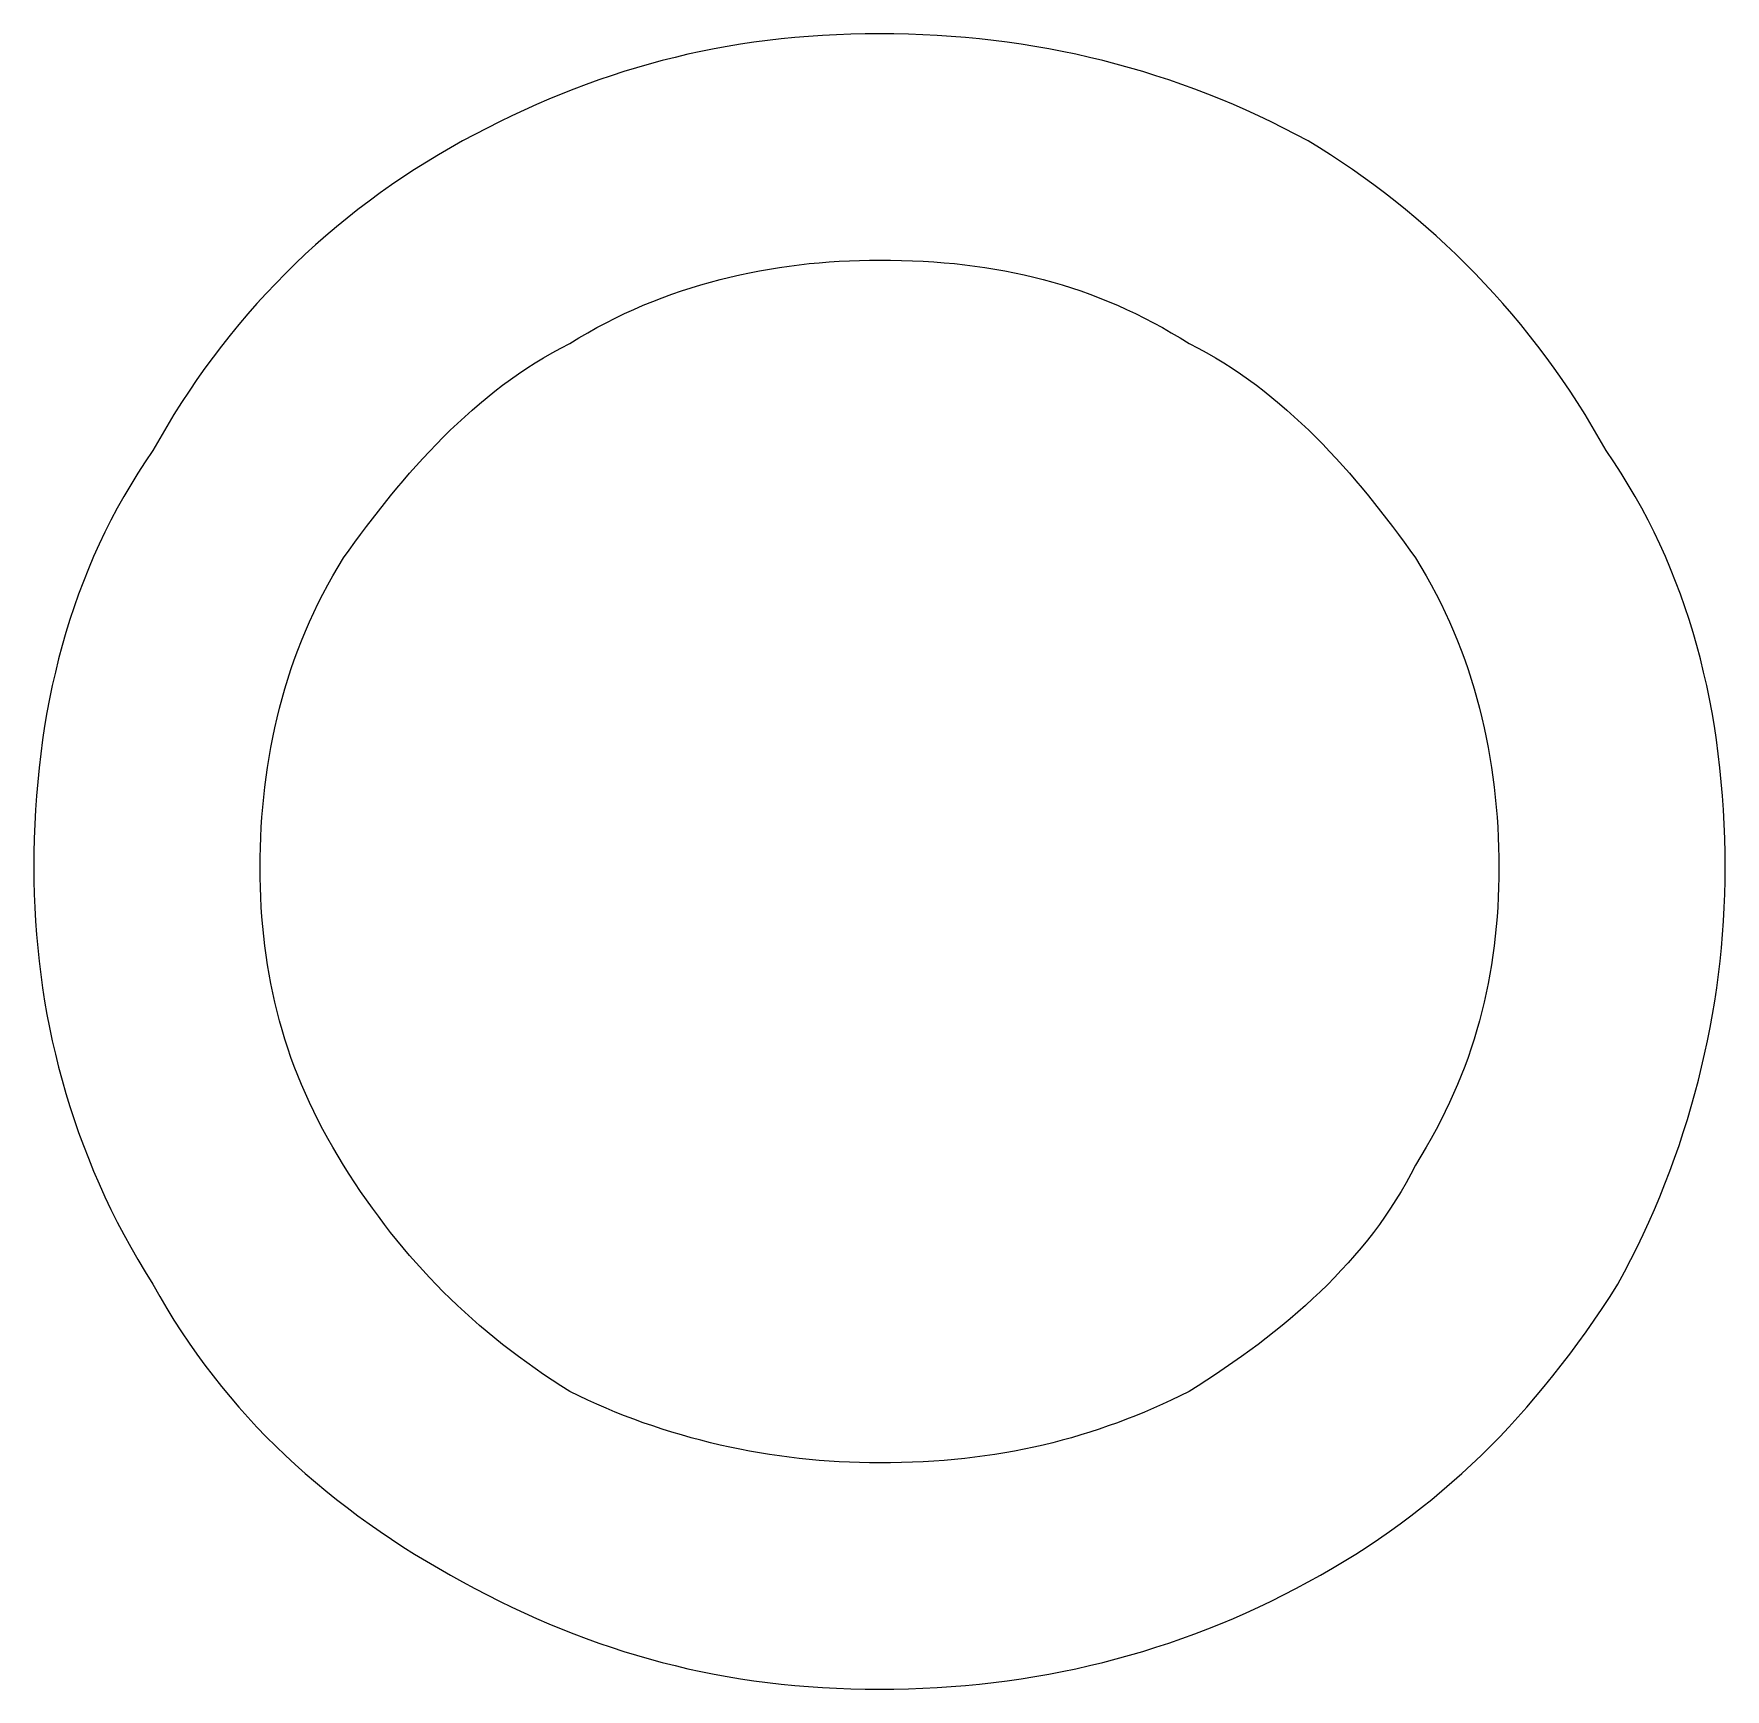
# Model space of a CAD drawing. Header units: inches. Extents: x -1525 to 612, y 0 to 1008.
# Drawn here: x 524.64 to 533.16, y 757.26 to 765.6 of the extents above; entities that cross this region are included whole.
import ezdxf

# ---------------------------------------------------------------- set-up
doc = ezdxf.new("R2010")
doc.units = ezdxf.units.IN
doc.header["$MEASUREMENT"] = 0
doc.layers.add('Layer 1', color=7, linetype='Continuous', lineweight=0)

# ---------------------------------------------------------------- blocks, each defined once
blk = doc.blocks.new('Block_33')
at = {"layer": 'Layer 1'}
for points in [[(528.9, 757.2599), (528.12, 757.2599), (527.46, 757.4399), (526.8, 757.8), (526.14, 758.16), (525.6, 758.64), (525.24, 759.3), (524.82, 759.96), (524.64, 760.68), (524.64, 761.4), (524.64, 762.18), (524.82, 762.9), (525.24, 763.5), (525.6, 764.16), (526.14, 764.7), (526.8, 765.06), (527.46, 765.42), (528.12, 765.6), (528.9, 765.6), (529.68, 765.6), (530.4, 765.42), (531.06, 765.06), (531.66, 764.7), (532.2, 764.16), (532.56, 763.5), (532.98, 762.9), (533.16, 762.18), (533.16, 761.4), (533.16, 760.68), (532.98, 759.96), (532.62, 759.3), (532.2, 758.64), (531.72, 758.16), (531.06, 757.8), (530.4, 757.4399), (529.68, 757.2599), (528.9, 757.2599)], [(527.34, 758.7599), (527.82, 758.52), (528.36, 758.4), (528.9, 758.4), (529.5, 758.4), (529.98, 758.52), (530.46, 758.7599), (530.94, 759.06), (531.36, 759.42), (531.6, 759.9), (531.9, 760.3799), (532.02, 760.86), (532.02, 761.4), (532.02, 761.9399), (531.9, 762.48), (531.6, 762.96), (531.3, 763.3799), (530.94, 763.8), (530.46, 764.04), (529.98, 764.34), (529.5, 764.46), (528.9, 764.46), (528.36, 764.46), (527.82, 764.34), (527.34, 764.04), (526.86, 763.8), (526.5, 763.3799), (526.2, 762.96), (525.9, 762.48), (525.78, 761.9399), (525.78, 761.4), (525.78, 760.86), (525.9, 760.3799), (526.2, 759.9), (526.5, 759.42), (526.86, 759.06), (527.34, 758.7599)]]:
    blk.add_open_spline(points, degree=3, knots=[0, 0, 0, 0, 1, 1, 1, 2, 2, 2, 3, 3, 3, 4, 4, 4, 5, 5, 5, 6, 6, 6, 7, 7, 7, 8, 8, 8, 9, 9, 9, 10, 10, 10, 11, 11, 11, 12, 12, 12, 12], dxfattribs=at)
blk = doc.blocks.new('Block_32')
at = {"layer": 'Layer 1'}
blk.add_blockref('Block_33', (0, 0), dxfattribs=at)

msp = doc.modelspace()

# ---------------------------------------------------------------- block references
at = {"layer": 'Layer 1'}
msp.add_blockref('Block_32', (0, 0), dxfattribs=at)

doc.saveas('drawing.dxf')
